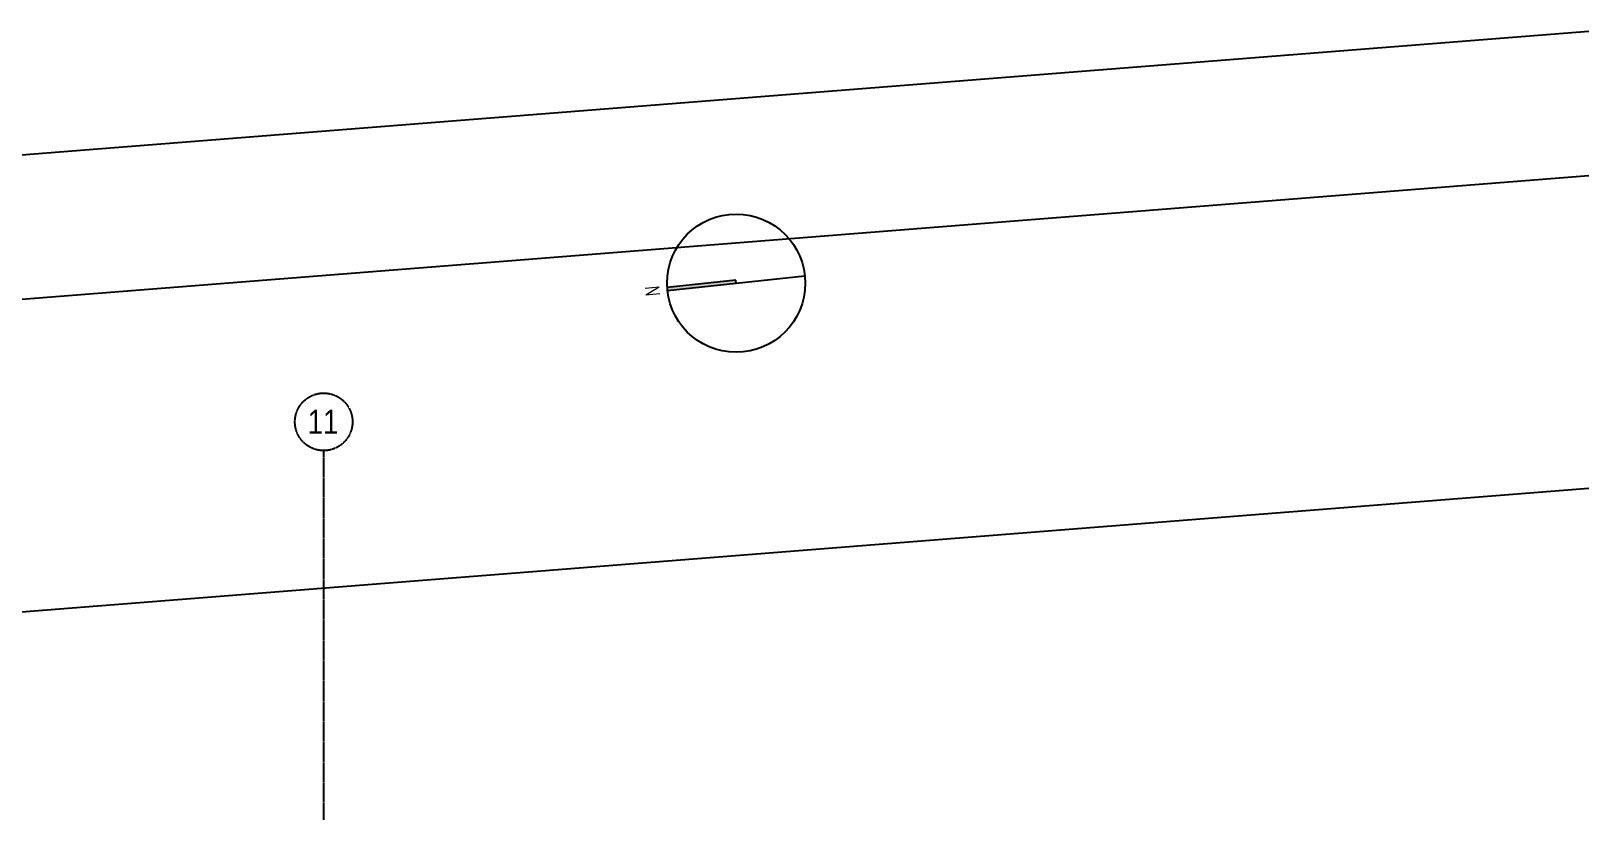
# Model space of a CAD drawing. Extents: x 0 to 163200, y -20682 to 90307.
# Drawn here: x 130713 to 163200, y 74049 to 90307 of the extents above; entities that cross this region are included whole.
import ezdxf

# ---------------------------------------------------------------- set-up
doc = ezdxf.new("R2010")
doc.units = 0
doc.header["$LTSCALE"] = 8
doc.header["$MEASUREMENT"] = 0
doc.linetypes.add('CENTER', pattern=[2, 1.25, -0.25, 0.25, -0.25])
doc.layers.get('0').update_dxf_attribs({"linetype": 'CONTINUOUS'})
for name, color, linetype in [('BDY', 5, 'CONTINUOUS'), ('GRID', 5, 'CENTER'), ('ROAD', 5, 'CONTINUOUS')]:
    doc.layers.add(name, color=color, linetype=linetype)
doc.styles.add('KRTA-35', font='SIMPLEX', dxfattribs={"width": 0.8, "height": 3.5})
doc.styles.add('TXT-50-$100', font='ARIALN.TTF', dxfattribs={"height": 500})

# ---------------------------------------------------------------- blocks, each defined once
blk = doc.blocks.new('A$C56FB124C')
blk.add_hatch(color=256).paths.add_polyline_path([(5044, 3820), (5026, 3995), (1210, 3588, 0.011433), (1224, 3413)])
for p, q in [((5026, 3995), (1210, 3588)), ((1224, 3413), (8864, 4227)), ((5044, 3820), (5026, 3995))]:
    blk.add_line(p, q)
blk.add_circle((5044, 3820), 3842)
at = {"style": 'KRTA-35', "width": 0.8}
blk.add_text('N', height=768, rotation=96.08353, dxfattribs=at).set_placement((807, 3150))

msp = doc.modelspace()

# ---------------------------------------------------------------- linework, layer by layer
at = {"layer": 'BDY', "ltscale": 20}
msp.add_line((123339.8, 87164.1), (163200, 90306.9), dxfattribs=at)
msp.add_line((123339.8, 87164.1), (163200, 90306.9), dxfattribs=at)
at = {"layer": 'GRID', "ltscale": 0.5}
msp.add_line((136814.6, 43349.1), (136814.6, 81560), dxfattribs=at)
msp.add_line((136814.6, 43349.1), (136814.6, 81560), dxfattribs=at)
msp.add_circle((136814.6, 82160), 600, dxfattribs=at)
msp.add_circle((136814.6, 82160), 600, dxfattribs=at)
at = {"layer": 'ROAD'}
for p, q in [((123457.9, 84164.1), (163200, 87297.6)), ((123457.9, 84164.1), (163200, 87297.6)), ((127852.3, 77990.4), (163200, 80777.5)), ((127852.3, 77990.4), (163200, 80777.5))]:
    msp.add_line(p, q, dxfattribs=at)

# ---------------------------------------------------------------- block references
at = {"xscale": 0.375, "yscale": 0.375, "zscale": 0.375}
msp.add_blockref('A$C56FB124C', (143523.9, 83619.3), dxfattribs=at)
msp.add_blockref('A$C56FB124C', (143523.9, 83619.3), dxfattribs=at)

# ---------------------------------------------------------------- texts
at = {"layer": 'GRID', "style": 'TXT-50-$100'}
msp.add_text('11', height=500, dxfattribs=at).set_placement((136480, 81911.3))
msp.add_text('11', height=500, dxfattribs=at).set_placement((136480, 81911.3))

doc.saveas('drawing.dxf')
